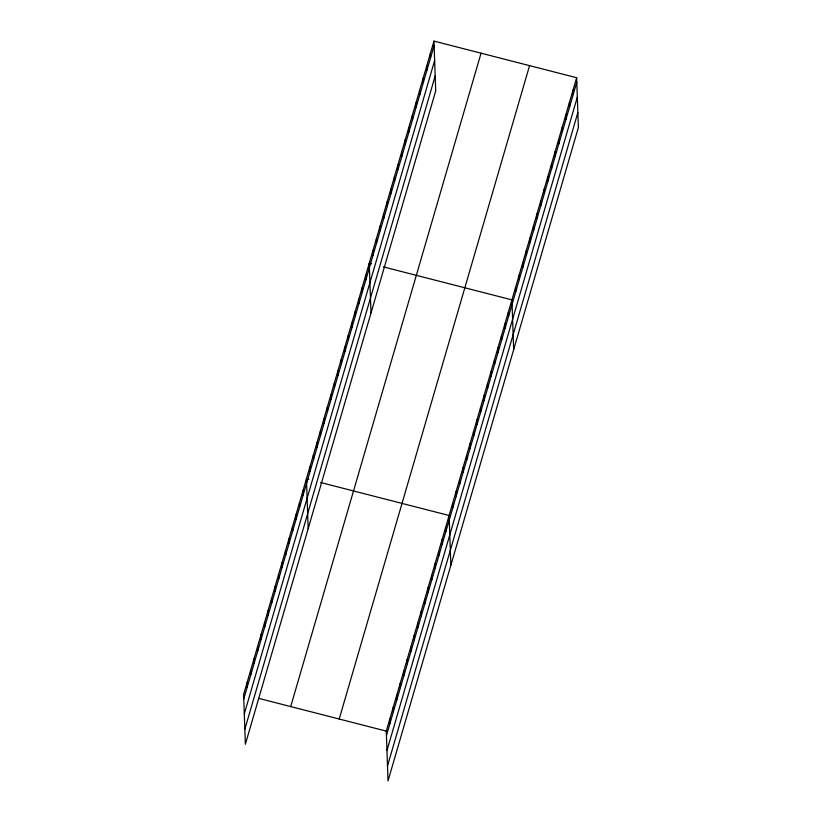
<?xml version="1.0" encoding="UTF-8"?>
<svg xmlns="http://www.w3.org/2000/svg" width="822" height="822" viewBox="0 0 822 822"><rect width="100%" height="100%" fill="white"/><g stroke="black" fill="none" stroke-linecap="round" stroke-linejoin="round"><path stroke-width="1.23" d="M433.975 41.1L243.62 694.477L245.357 744.27L435.711 90.882L433.975 41.1L576.643 77.73L578.38 127.523L388.025 780.9L386.289 731.118L576.643 77.73M243.774 698.916L434.129 45.539M244.298 713.886L434.653 60.499M244.833 729.299L435.187 75.922M290.7 706.571L481.055 53.183M339.209 719.024L529.563 65.647M386.443 735.546L576.797 82.169M386.967 750.517L577.321 97.13M387.501 765.94L577.856 112.552M371.606 263.852L369.253 263.245L370.989 313.038M383.381 266.873L511.921 299.876L513.658 349.669M308.795 479.473L306.442 478.866L308.178 528.649M320.559 482.493L449.1 515.497L450.846 565.279M258.92 698.412L386.289 731.118M573.047 90.071L573.201 94.509M569.451 102.411L569.605 106.85M565.855 114.751L566.009 119.19M562.258 127.102L562.412 131.53M558.662 139.442L558.816 143.881M555.066 151.782L555.22 156.221M551.47 164.123L551.624 168.561M547.873 176.463L548.027 180.902M544.277 188.803L544.431 193.242M540.681 201.143L540.845 205.582M537.095 213.494L537.249 217.922M533.499 225.834L533.653 230.273M529.902 238.175L530.056 242.613M526.306 250.515L526.46 254.954M522.71 262.855L522.864 267.294M519.114 275.195L519.268 279.634M515.517 287.536L515.671 291.974M508.428 311.857L508.582 316.295M504.944 323.837L505.098 328.276M501.451 335.818L501.605 340.257M497.957 347.798L498.122 352.237M494.474 359.779L494.628 364.208M490.981 371.75L491.135 376.188M487.497 383.73L487.652 388.169M484.004 395.711L484.158 400.15M480.51 407.691L480.665 412.13M477.027 419.672L477.181 424.101M473.534 431.642L473.688 436.081M470.04 443.623L470.194 448.062M466.557 455.604L466.711 460.043M463.063 467.584L463.218 472.023M459.57 479.565L459.724 483.994M456.087 491.535L456.241 495.974M452.593 503.516L452.747 507.955M430.379 53.44L430.533 57.879M445.616 527.477L445.771 531.916M426.782 65.781L426.937 70.219M442.123 539.458L442.277 543.887M423.186 78.121L423.34 82.56M438.64 551.428L438.794 555.867M419.59 90.471L419.744 94.9M435.146 563.409L435.3 567.848M415.994 102.812L416.148 107.25M431.653 575.39L431.807 579.829M412.397 115.152L412.552 119.591M428.17 587.37L428.324 591.809M408.801 127.492L408.955 131.931M424.676 599.351L424.83 603.79M405.205 139.832L405.369 144.271M421.183 611.321L421.337 615.76M401.609 152.173L401.773 156.612M417.699 623.302L417.853 627.741M398.023 164.513L398.177 168.952M414.206 635.283L414.36 639.722M394.426 176.853L394.581 181.292M410.712 647.263L410.866 651.702M390.83 189.204L390.984 193.632M407.229 659.244L407.383 663.683M387.234 201.544L387.388 205.983M403.736 671.214L403.89 675.653M400.242 683.195L400.406 687.634M383.638 213.884L383.792 218.323M396.759 695.176L396.913 699.614M380.041 226.225L380.196 230.663M393.265 707.156L393.419 711.595M376.445 238.565L376.599 243.004M389.782 719.137L389.936 723.576M372.849 250.905L373.003 255.344M365.759 275.226L365.924 279.665M362.276 287.207L362.43 291.646M358.782 299.187L358.937 303.626M355.299 311.168L355.453 315.607M351.806 323.138L351.96 327.577M348.312 335.119L348.466 339.558M344.829 347.1L344.983 351.539M341.336 359.08L341.49 363.519M337.842 371.061L337.996 375.5M334.359 383.031L334.513 387.47M330.865 395.012L331.019 399.451M327.372 406.993L327.526 411.432M323.889 418.973L324.043 423.412M320.395 430.954L320.549 435.393M316.902 442.924L317.066 447.363M313.418 454.905L313.572 459.344M309.925 466.886L310.079 471.325M302.948 490.847L303.102 495.286M299.455 502.828L299.609 507.256M295.971 514.798L296.125 519.237M292.478 526.779L292.632 531.218M288.984 538.759L289.139 543.198M285.501 550.74L285.655 555.179M282.008 562.721L282.162 567.149M278.514 574.691L278.668 579.13M275.031 586.672L275.185 591.11M271.537 598.652L271.692 603.091M268.044 610.633L268.208 615.072M264.561 622.614L264.715 627.042M261.067 634.584L261.221 639.023M257.584 646.565L257.738 651.003M254.09 658.545L254.245 662.984M250.597 670.526L250.751 674.965M247.114 682.507L247.268 686.935"/></g></svg>
